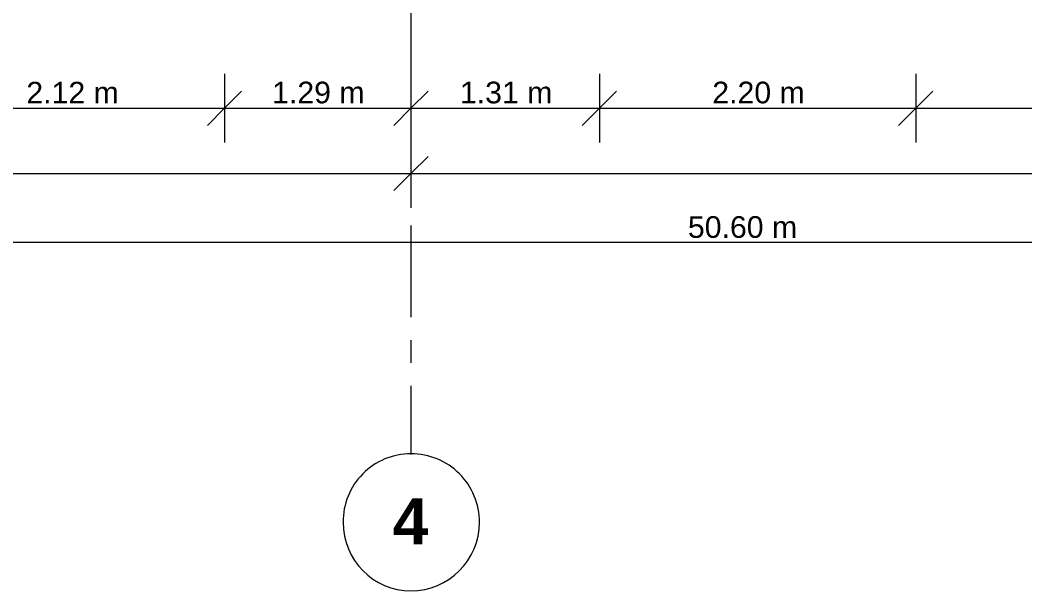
# Model space of a CAD drawing. Header units: metres. Extents: x 29 to 268, y -7 to 151.
# Drawn here: x 62.39 to 69.38, y 5.69 to 9.66 of the extents above; entities that cross this region are included whole.
import ezdxf

# ---------------------------------------------------------------- set-up
doc = ezdxf.new("R2010")
doc.units = ezdxf.units.M
doc.layers.add('HVAC - Ductos', color=5, linetype='Continuous', lineweight=50)
doc.layers.add('PDF2_Geometry', color=7, linetype='Continuous', true_color=0xaaaaaa)
doc.layers.add('PDF2_Text', color=7, linetype='Continuous')
doc.styles.add('PDF Helvetica', font='')
doc.styles.add('PDF Helvetica Bold', font='')
doc.styles.get('PDF Helvetica').set_extended_font_data('Helvetica')
doc.styles.get('PDF Helvetica Bold').set_extended_font_data('Helvetica', bold=True)

msp = doc.modelspace()

# ---------------------------------------------------------------- linework, layer by layer
at = {"layer": 'HVAC - Ductos', "color": 252, "lineweight": 0, "true_color": 0x939598}
for points in [[(63.8109, 9.2814), (63.8109, 9.0431), (63.8109, 8.8047)], [(65.108, 9.2814), (65.108, 9.0431), (65.108, 8.8047)], [(66.4188, 9.2814), (66.4188, 9.0431), (66.4188, 8.8047)], [(68.6188, 9.2814), (68.6188, 9.0431), (68.6188, 8.8047)], [(63.9301, 9.1623), (63.8109, 9.0431), (63.6917, 8.9239)], [(65.2272, 9.1623), (65.108, 9.0431), (64.9888, 8.9239)], [(66.538, 9.1623), (66.4188, 9.0431), (66.2996, 8.9239)], [(68.738, 9.1623), (68.6188, 9.0431), (68.4997, 8.9239)], [(41.8703, 9.0431), (44.107, 9.0431), (46.7057, 9.0431), (47.9982, 9.0431), (50.2991, 9.0431), (52.412, 9.0431), (54.6441, 9.0431), (55.9091, 9.0431), (57.22, 9.0431), (59.4933, 9.0431), (61.6888, 9.0431), (63.8109, 9.0431), (65.108, 9.0431), (66.4188, 9.0431), (68.6188, 9.0431), (70.8143, 9.0431), (73.0143, 9.0431), (74.3068, 9.0431), (75.5856, 9.0431), (77.3181, 9.0431), (82.1398, 9.0431), (83.5057, 9.0431), (84.7294, 9.0431), (87.0211, 9.0431)], [(65.108, 8.8277), (65.108, 8.5894), (65.108, 8.351)], [(65.2272, 8.7085), (65.108, 8.5894), (64.9888, 8.4702)], [(41.8703, 8.5894), (46.7057, 8.5894), (55.9091, 8.5894), (65.108, 8.5894), (74.3068, 8.5894), (83.5057, 8.5894), (92.9476, 8.5894)], [(41.8703, 8.1127), (92.9476, 8.1127)]]:
    msp.add_lwpolyline(points, dxfattribs=at)
at = {"layer": 'PDF2_Geometry', "lineweight": 0}
for points in [[(65.108, 10.7115), (65.108, 9.176)], [(65.108, 9.176), (65.108, 8.7039)], [(65.108, 8.5435), (65.108, 8.3831)], [(65.108, 8.2273), (65.108, 7.5902)], [(65.108, 7.4297), (65.108, 7.2739)], [(65.108, 7.1135), (65.108, 6.6368)]]:
    msp.add_lwpolyline(points, dxfattribs=at)
msp.add_lwpolyline([(65.108, 6.6414, 0.416654), (64.6359, 6.1648, 0.413054), (65.108, 5.688, 0.411074), (65.5846, 6.1648, 0.414668)], format="xyb", close=True, dxfattribs=at)

# ---------------------------------------------------------------- texts
at = {"layer": 'PDF2_Text', "color": 252, "lineweight": 0, "true_color": 0x939598, "char_height": 0.15059, "attachment_point": 4, "style": 'PDF Helvetica'}
for s, insert in [('2.12 m', (62.4324, 9.1512)), ('1.29 m', (64.1421, 9.1512)), ('1.31 m', (65.4484, 9.1512)), ('2.20 m', (67.2039, 9.1512)), ('50.60 m', (67.0343, 8.2162))]:
    msp.add_mtext(s, dxfattribs=dict(at, insert=insert))
at = {"layer": 'PDF2_Text', "color": 253, "lineweight": 0, "true_color": 0xaaaaaa, "insert": (64.9809, 6.1709), "char_height": 0.3202, "attachment_point": 4, "style": 'PDF Helvetica Bold'}
msp.add_mtext('4', dxfattribs=at)

doc.saveas('drawing.dxf')
